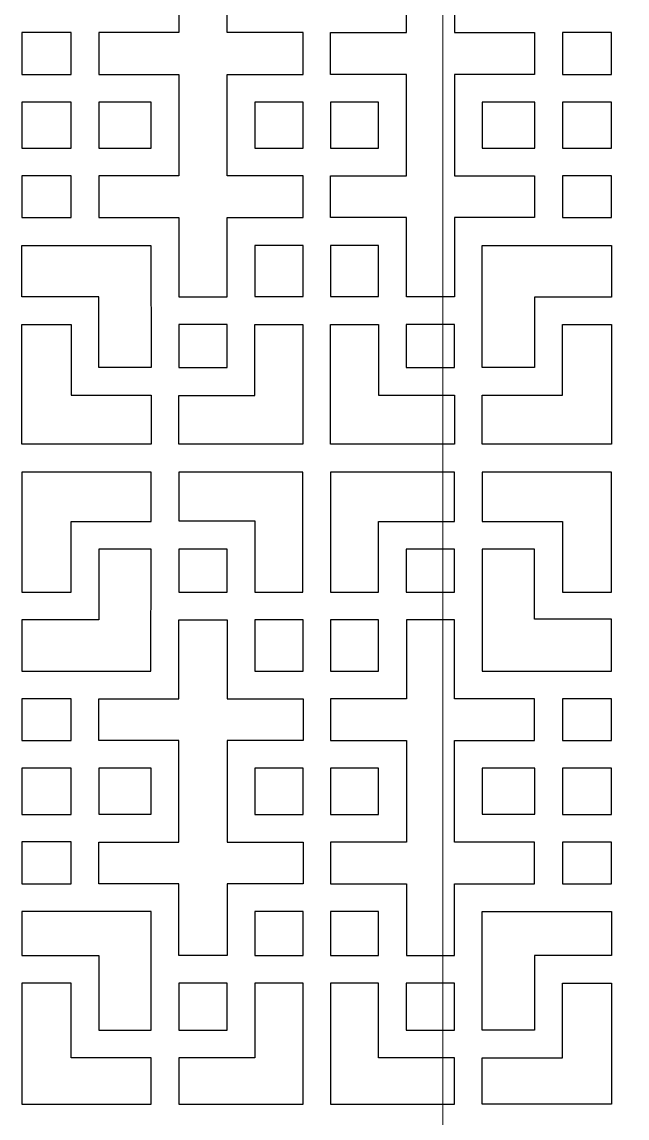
# Model space of a CAD drawing. Header units: centimetres. Extents: x -158 to 158, y -172 to 172.
# Drawn here: x -158.5 to -119.2, y -126.8 to -55.6 of the extents above; entities that cross this region are included whole.
import ezdxf

# ---------------------------------------------------------------- set-up
doc = ezdxf.new("R2010")
doc.units = ezdxf.units.CM
doc.header["$MEASUREMENT"] = 0
doc.layers.add('layer 1', color=7, linetype='Continuous')

msp = doc.modelspace()

# ---------------------------------------------------------------- linework, layer by layer
at = {"layer": 'layer 1', "color": 250, "lineweight": 9}
msp.add_lwpolyline([(-131.15161, -135.35592), (-27.25161, -135.35592), (-27.25161, 139.04408), (-131.15161, 139.04408), (-131.15161, -135.35592)], close=True, dxfattribs=at)
at = {"layer": 'layer 1', "color": 242}
for points in [[(-158.49504, -58.96294), (-155.29716, -58.96294), (-155.29716, -56.23658), (-158.49504, -56.23658), (-158.49504, -58.96294)], [(-123.38055, -58.9613), (-120.18055, -58.9613), (-120.18055, -56.23882), (-123.38055, -56.23882), (-123.38055, -58.9613)], [(-158.49555, -63.7538), (-155.29555, -63.7538), (-155.29555, -60.75882), (-158.49555, -60.75882), (-158.49555, -63.7538)], [(-153.50055, -63.7538), (-150.09305, -63.7538), (-150.09305, -60.76382), (-153.50055, -60.76382), (-153.50055, -63.7538)], [(-143.35805, -63.75631), (-140.22555, -63.75631), (-140.22555, -60.75881), (-143.35805, -60.75881), (-143.35805, -63.75631)], [(-138.44805, -63.75631), (-135.31805, -63.75631), (-135.31805, -60.75881), (-138.44805, -60.75881), (-138.44805, -63.75631)], [(-128.58305, -63.7538), (-125.17555, -63.7538), (-125.17555, -60.76382), (-128.58305, -60.76382), (-128.58305, -63.7538)], [(-123.38055, -63.7538), (-120.18055, -63.7538), (-120.18055, -60.75882), (-123.38055, -60.75882), (-123.38055, -63.7538)], [(-158.49555, -68.2688), (-155.29555, -68.2688), (-155.29555, -65.5538), (-158.49555, -65.5538), (-158.49555, -68.2688)], [(-123.38055, -68.2688), (-120.18055, -68.2688), (-120.18055, -65.5538), (-123.38055, -65.5538), (-123.38055, -68.2688)], [(-143.35805, -73.40131), (-140.22805, -73.40131), (-140.22805, -70.06881), (-143.35805, -70.06881), (-143.35805, -73.40131)], [(-138.44805, -73.40131), (-135.31805, -73.40131), (-135.31805, -70.06881), (-138.44805, -70.06881), (-138.44805, -73.40131)], [(-148.29055, -77.9938), (-145.15805, -77.9938), (-145.15805, -75.2038), (-148.29055, -75.2038), (-148.29055, -77.9938)], [(-133.51805, -77.9938), (-130.38555, -77.9938), (-130.38555, -75.2038), (-133.51805, -75.2038), (-133.51805, -77.9938)], [(-148.29055, -92.58966), (-145.15805, -92.58966), (-145.15805, -89.79966), (-148.29055, -89.79966), (-148.29055, -92.58966)], [(-133.51805, -92.58966), (-130.38555, -92.58966), (-130.38555, -89.79966), (-133.51805, -89.79966), (-133.51805, -92.58966)], [(-143.35805, -97.72465), (-140.22805, -97.72465), (-140.22805, -94.39215), (-143.35805, -94.39215), (-143.35805, -97.72465)], [(-138.44805, -97.72465), (-135.31805, -97.72465), (-135.31805, -94.39215), (-138.44805, -94.39215), (-138.44805, -97.72465)], [(-158.49555, -102.23966), (-155.29555, -102.23966), (-155.29555, -99.52466), (-158.49555, -99.52466), (-158.49555, -102.23966)], [(-123.38055, -102.23966), (-120.18055, -102.23966), (-120.18055, -99.52466), (-123.38055, -99.52466), (-123.38055, -102.23966)], [(-158.49555, -107.03464), (-155.29555, -107.03464), (-155.29555, -104.03966), (-158.49555, -104.03966), (-158.49555, -107.03464)], [(-153.50055, -107.02964), (-150.09305, -107.02964), (-150.09305, -104.03966), (-153.50055, -104.03966), (-153.50055, -107.02964)], [(-143.35805, -107.03465), (-140.22555, -107.03465), (-140.22555, -104.03715), (-143.35805, -104.03715), (-143.35805, -107.03465)], [(-138.44805, -107.03465), (-135.31805, -107.03465), (-135.31805, -104.03715), (-138.44805, -104.03715), (-138.44805, -107.03465)], [(-128.58305, -107.02964), (-125.17555, -107.02964), (-125.17555, -104.03966), (-128.58305, -104.03966), (-128.58305, -107.02964)], [(-123.38055, -107.03464), (-120.18055, -107.03464), (-120.18055, -104.03966), (-123.38055, -104.03966), (-123.38055, -107.03464)], [(-158.49504, -111.55688), (-155.29716, -111.55688), (-155.29716, -108.83052), (-158.49504, -108.83052), (-158.49504, -111.55688)], [(-123.38055, -111.55464), (-120.18055, -111.55464), (-120.18055, -108.83216), (-123.38055, -108.83216), (-123.38055, -111.55464)], [(-143.35805, -116.20966), (-140.22805, -116.20966), (-140.22805, -113.35216), (-143.35805, -113.35216), (-143.35805, -116.20966)], [(-138.44805, -116.20966), (-135.31555, -116.20966), (-135.31555, -113.35216), (-138.44805, -113.35216), (-138.44805, -116.20966)], [(-148.29055, -121.05716), (-145.15805, -121.05716), (-145.15805, -118.00966), (-148.29055, -118.00966), (-148.29055, -121.05716)], [(-133.51805, -121.05716), (-130.38555, -121.05716), (-130.38555, -118.00966), (-133.51805, -118.00966), (-133.51805, -121.05716)]]:
    msp.add_lwpolyline(points, close=True, dxfattribs=at)
for points, knots in [([(-148.29054, -65.5538), (-148.29054, -65.5538), (-148.29055, -58.95882), (-148.29055, -58.95882), (-148.29055, -58.95882), (-148.29055, -58.95882), (-153.49555, -58.95881), (-153.49555, -58.95881), (-153.49555, -58.95881), (-153.49555, -58.95881), (-153.49555, -56.23881), (-153.49555, -56.23881), (-153.49555, -56.23881), (-153.49555, -56.23881), (-148.29055, -56.23881), (-148.29055, -56.23881), (-148.29055, -56.23881), (-148.29055, -56.23881), (-148.29055, -51.5788), (-148.29055, -51.5788), (-148.29055, -51.5788), (-148.29055, -51.5788), (-145.16305, -51.5788), (-145.16305, -51.5788), (-145.16305, -51.5788), (-145.16305, -51.5788), (-145.16305, -56.24129), (-145.16305, -56.24129), (-145.16305, -56.24129), (-145.16305, -56.24129), (-140.22805, -56.23881), (-140.22805, -56.23881), (-140.22805, -56.23881), (-140.22805, -56.23881), (-140.22805, -58.95881), (-140.22805, -58.95881), (-140.22805, -58.95881), (-140.22805, -58.95881), (-145.16305, -58.95881), (-145.16305, -58.95881), (-145.16305, -58.95881), (-145.16305, -58.95881), (-145.16305, -65.55379), (-145.16305, -65.55379), (-145.16305, -65.55379), (-145.16305, -65.55379), (-140.22805, -65.5538), (-140.22805, -65.5538), (-140.22805, -65.5538), (-140.22805, -65.5538), (-140.22805, -68.26631), (-140.22805, -68.26631), (-140.22805, -68.26631), (-140.22805, -68.26631), (-145.16305, -68.2663), (-145.16305, -68.2663), (-145.16305, -68.2663), (-145.16305, -68.2663), (-145.16305, -73.40381), (-145.16305, -73.40381), (-145.16305, -73.40381), (-145.16305, -73.40381), (-148.29055, -73.40381), (-148.29055, -73.40381), (-148.29055, -73.40381), (-148.29055, -73.40381), (-148.29055, -68.26631), (-148.29055, -68.26631), (-148.29055, -68.26631), (-148.29055, -68.26631), (-153.49555, -68.26631), (-153.49555, -68.26631), (-153.49555, -68.26631), (-153.49555, -68.26631), (-153.49555, -65.5538), (-153.49555, -65.5538), (-153.49555, -65.5538), (-153.49555, -65.5538), (-148.29054, -65.5538), (-148.29054, -65.5538)], [0, 0, 0, 0, 0.04761905, 0.04761905, 0.04761905, 0.04761905, 0.0952381, 0.0952381, 0.0952381, 0.0952381, 0.14285714, 0.14285714, 0.14285714, 0.14285714, 0.19047619, 0.19047619, 0.19047619, 0.19047619, 0.23809524, 0.23809524, 0.23809524, 0.23809524, 0.28571429, 0.28571429, 0.28571429, 0.28571429, 0.33333333, 0.33333333, 0.33333333, 0.33333333, 0.38095238, 0.38095238, 0.38095238, 0.38095238, 0.42857143, 0.42857143, 0.42857143, 0.42857143, 0.47619048, 0.47619048, 0.47619048, 0.47619048, 0.52380952, 0.52380952, 0.52380952, 0.52380952, 0.57142857, 0.57142857, 0.57142857, 0.57142857, 0.61904762, 0.61904762, 0.61904762, 0.61904762, 0.66666667, 0.66666667, 0.66666667, 0.66666667, 0.71428571, 0.71428571, 0.71428571, 0.71428571, 0.76190476, 0.76190476, 0.76190476, 0.76190476, 0.80952381, 0.80952381, 0.80952381, 0.80952381, 0.85714286, 0.85714286, 0.85714286, 0.85714286, 0.9047619, 0.9047619, 0.9047619, 0.9047619, 1, 1, 1, 1]), ([(-133.50057, -58.95881), (-133.50057, -58.95881), (-133.51305, -65.55381), (-133.51305, -65.55381), (-133.51305, -65.55381), (-133.51305, -65.55381), (-138.44805, -65.5538), (-138.44805, -65.5538), (-138.44805, -65.5538), (-138.44805, -65.5538), (-138.44805, -68.26631), (-138.44805, -68.26631), (-138.44805, -68.26631), (-138.44805, -68.26631), (-133.50058, -68.26631), (-133.50058, -68.26631), (-133.50058, -68.26631), (-133.50058, -68.26631), (-133.51305, -73.40381), (-133.51305, -73.40381), (-133.51305, -73.40381), (-133.51305, -73.40381), (-130.38555, -73.40381), (-130.38555, -73.40381), (-130.38555, -73.40381), (-130.38555, -73.40381), (-130.38555, -68.26631), (-130.38555, -68.26631), (-130.38555, -68.26631), (-130.38555, -68.26631), (-125.18055, -68.26631), (-125.18055, -68.26631), (-125.18055, -68.26631), (-125.18055, -68.26631), (-125.18055, -65.5538), (-125.18055, -65.5538), (-125.18055, -65.5538), (-125.18055, -65.5538), (-130.38555, -65.55381), (-130.38555, -65.55381), (-130.38555, -65.55381), (-130.38555, -65.55381), (-130.38555, -58.9588), (-130.38555, -58.9588), (-130.38555, -58.9588), (-130.38555, -58.9588), (-125.18055, -58.95881), (-125.18055, -58.95881), (-125.18055, -58.95881), (-125.18055, -58.95881), (-125.18055, -56.23881), (-125.18055, -56.23881), (-125.18055, -56.23881), (-125.18055, -56.23881), (-130.38555, -56.2413), (-130.38555, -56.2413), (-130.38555, -56.2413), (-130.38555, -56.2413), (-130.38555, -51.5788), (-130.38555, -51.5788), (-130.38555, -51.5788), (-130.38555, -51.5788), (-133.51305, -51.5788), (-133.51305, -51.5788), (-133.51305, -51.5788), (-133.51305, -51.5788), (-133.50058, -56.23881), (-133.50058, -56.23881), (-133.50058, -56.23881), (-133.50058, -56.23881), (-138.44805, -56.23881), (-138.44805, -56.23881), (-138.44805, -56.23881), (-138.44805, -56.23881), (-138.44805, -58.95881), (-138.44805, -58.95881), (-138.44805, -58.95881), (-138.44805, -58.95881), (-133.50057, -58.95881), (-133.50057, -58.95881)], [0, 0, 0, 0, 0.04761905, 0.04761905, 0.04761905, 0.04761905, 0.0952381, 0.0952381, 0.0952381, 0.0952381, 0.14285714, 0.14285714, 0.14285714, 0.14285714, 0.19047619, 0.19047619, 0.19047619, 0.19047619, 0.23809524, 0.23809524, 0.23809524, 0.23809524, 0.28571429, 0.28571429, 0.28571429, 0.28571429, 0.33333333, 0.33333333, 0.33333333, 0.33333333, 0.38095238, 0.38095238, 0.38095238, 0.38095238, 0.42857143, 0.42857143, 0.42857143, 0.42857143, 0.47619048, 0.47619048, 0.47619048, 0.47619048, 0.52380952, 0.52380952, 0.52380952, 0.52380952, 0.57142857, 0.57142857, 0.57142857, 0.57142857, 0.61904762, 0.61904762, 0.61904762, 0.61904762, 0.66666667, 0.66666667, 0.66666667, 0.66666667, 0.71428571, 0.71428571, 0.71428571, 0.71428571, 0.76190476, 0.76190476, 0.76190476, 0.76190476, 0.80952381, 0.80952381, 0.80952381, 0.80952381, 0.85714286, 0.85714286, 0.85714286, 0.85714286, 0.9047619, 0.9047619, 0.9047619, 0.9047619, 1, 1, 1, 1]), ([(-150.10916, -70.06874), (-150.10916, -70.06874), (-158.49555, -70.06881), (-158.49555, -70.06881), (-158.49555, -70.06881), (-158.49555, -70.06881), (-158.49555, -73.40381), (-158.49555, -73.40381), (-158.49555, -73.40381), (-158.49555, -73.40381), (-153.49555, -73.40335), (-153.49555, -73.40335), (-153.49555, -73.40335), (-153.49555, -73.40335), (-153.49555, -77.9938), (-153.49555, -77.9938), (-153.49555, -77.9938), (-153.49555, -77.9938), (-150.09305, -77.9938), (-150.09305, -77.9938), (-150.09305, -77.9938), (-150.09305, -77.9938), (-150.10916, -70.06874), (-150.10916, -70.06874)], [0, 0, 0, 0, 0.14285714, 0.14285714, 0.14285714, 0.14285714, 0.28571429, 0.28571429, 0.28571429, 0.28571429, 0.42857143, 0.42857143, 0.42857143, 0.42857143, 0.57142857, 0.57142857, 0.57142857, 0.57142857, 0.71428571, 0.71428571, 0.71428571, 0.71428571, 1, 1, 1, 1]), ([(-128.58305, -70.06881), (-128.58305, -70.06881), (-128.58305, -77.9938), (-128.58305, -77.9938), (-128.58305, -77.9938), (-128.58305, -77.9938), (-125.17902, -77.9938), (-125.17902, -77.9938), (-125.17902, -77.9938), (-125.17902, -77.9938), (-125.18055, -73.43755), (-125.18055, -73.43755), (-125.18055, -73.43755), (-125.18055, -73.43755), (-120.18055, -73.43755), (-120.18055, -73.43755), (-120.18055, -73.43755), (-120.18055, -73.43755), (-120.18055, -70.06881), (-120.18055, -70.06881), (-120.18055, -70.06881), (-120.18055, -70.06881), (-128.58305, -70.06881), (-128.58305, -70.06881)], [0, 0, 0, 0, 0.14285714, 0.14285714, 0.14285714, 0.14285714, 0.28571429, 0.28571429, 0.28571429, 0.28571429, 0.42857143, 0.42857143, 0.42857143, 0.42857143, 0.57142857, 0.57142857, 0.57142857, 0.57142857, 0.71428571, 0.71428571, 0.71428571, 0.71428571, 1, 1, 1, 1]), ([(-155.29806, -79.7938), (-155.29806, -79.7938), (-155.29805, -75.2038), (-155.29805, -75.2038), (-155.29805, -75.2038), (-155.29805, -75.2038), (-158.49555, -75.2038), (-158.49555, -75.2038), (-158.49555, -75.2038), (-158.49555, -75.2038), (-158.49555, -82.9938), (-158.49555, -82.9938), (-158.49555, -82.9938), (-158.49555, -82.9938), (-150.09055, -82.9938), (-150.09055, -82.9938), (-150.09055, -82.9938), (-150.09055, -82.9938), (-150.09055, -79.7938), (-150.09055, -79.7938), (-150.09055, -79.7938), (-150.09055, -79.7938), (-155.29806, -79.7938), (-155.29806, -79.7938)], [0, 0, 0, 0, 0.14285714, 0.14285714, 0.14285714, 0.14285714, 0.28571429, 0.28571429, 0.28571429, 0.28571429, 0.42857143, 0.42857143, 0.42857143, 0.42857143, 0.57142857, 0.57142857, 0.57142857, 0.57142857, 0.71428571, 0.71428571, 0.71428571, 0.71428571, 1, 1, 1, 1]), ([(-143.35805, -79.81938), (-143.35805, -79.81938), (-148.29055, -79.81938), (-148.29055, -79.81938), (-148.29055, -79.81938), (-148.29055, -79.81938), (-148.29055, -82.9938), (-148.29055, -82.9938), (-148.29055, -82.9938), (-148.29055, -82.9938), (-140.23305, -82.9938), (-140.23305, -82.9938), (-140.23305, -82.9938), (-140.23305, -82.9938), (-140.23305, -75.2038), (-140.23305, -75.2038), (-140.23305, -75.2038), (-140.23305, -75.2038), (-143.35805, -75.2038), (-143.35805, -75.2038), (-143.35805, -75.2038), (-143.35805, -75.2038), (-143.35805, -79.81938), (-143.35805, -79.81938)], [0, 0, 0, 0, 0.14285714, 0.14285714, 0.14285714, 0.14285714, 0.28571429, 0.28571429, 0.28571429, 0.28571429, 0.42857143, 0.42857143, 0.42857143, 0.42857143, 0.57142857, 0.57142857, 0.57142857, 0.57142857, 0.71428571, 0.71428571, 0.71428571, 0.71428571, 1, 1, 1, 1]), ([(-130.38555, -82.9938), (-130.38555, -82.9938), (-130.38555, -79.7938), (-130.38555, -79.7938), (-130.38555, -79.7938), (-130.38555, -79.7938), (-135.31805, -79.79381), (-135.31805, -79.79381), (-135.31805, -79.79381), (-135.31805, -79.79381), (-135.31805, -75.2038), (-135.31805, -75.2038), (-135.31805, -75.2038), (-135.31805, -75.2038), (-138.44305, -75.2038), (-138.44305, -75.2038), (-138.44305, -75.2038), (-138.44305, -75.2038), (-138.44305, -82.9938), (-138.44305, -82.9938), (-138.44305, -82.9938), (-138.44305, -82.9938), (-130.38555, -82.9938), (-130.38555, -82.9938)], [0, 0, 0, 0, 0.14285714, 0.14285714, 0.14285714, 0.14285714, 0.28571429, 0.28571429, 0.28571429, 0.28571429, 0.42857143, 0.42857143, 0.42857143, 0.42857143, 0.57142857, 0.57142857, 0.57142857, 0.57142857, 0.71428571, 0.71428571, 0.71428571, 0.71428571, 1, 1, 1, 1]), ([(-120.18055, -82.9938), (-120.18055, -82.9938), (-120.18055, -75.2038), (-120.18055, -75.2038), (-120.18055, -75.2038), (-120.18055, -75.2038), (-123.37805, -75.2038), (-123.37805, -75.2038), (-123.37805, -75.2038), (-123.37805, -75.2038), (-123.37805, -79.7938), (-123.37805, -79.7938), (-123.37805, -79.7938), (-123.37805, -79.7938), (-128.58555, -79.7938), (-128.58555, -79.7938), (-128.58555, -79.7938), (-128.58555, -79.7938), (-128.58555, -82.9938), (-128.58555, -82.9938), (-128.58555, -82.9938), (-128.58555, -82.9938), (-120.18055, -82.9938), (-120.18055, -82.9938)], [0, 0, 0, 0, 0.14285714, 0.14285714, 0.14285714, 0.14285714, 0.28571429, 0.28571429, 0.28571429, 0.28571429, 0.42857143, 0.42857143, 0.42857143, 0.42857143, 0.57142857, 0.57142857, 0.57142857, 0.57142857, 0.71428571, 0.71428571, 0.71428571, 0.71428571, 1, 1, 1, 1]), ([(-155.29806, -87.99966), (-155.29806, -87.99966), (-155.29805, -92.58966), (-155.29805, -92.58966), (-155.29805, -92.58966), (-155.29805, -92.58966), (-158.49555, -92.58966), (-158.49555, -92.58966), (-158.49555, -92.58966), (-158.49555, -92.58966), (-158.49555, -84.79966), (-158.49555, -84.79966), (-158.49555, -84.79966), (-158.49555, -84.79966), (-150.09055, -84.79966), (-150.09055, -84.79966), (-150.09055, -84.79966), (-150.09055, -84.79966), (-150.09055, -87.99966), (-150.09055, -87.99966), (-150.09055, -87.99966), (-150.09055, -87.99966), (-155.29806, -87.99966), (-155.29806, -87.99966)], [0, 0, 0, 0, 0.14285714, 0.14285714, 0.14285714, 0.14285714, 0.28571429, 0.28571429, 0.28571429, 0.28571429, 0.42857143, 0.42857143, 0.42857143, 0.42857143, 0.57142857, 0.57142857, 0.57142857, 0.57142857, 0.71428571, 0.71428571, 0.71428571, 0.71428571, 1, 1, 1, 1]), ([(-143.35805, -87.97408), (-143.35805, -87.97408), (-148.29055, -87.97408), (-148.29055, -87.97408), (-148.29055, -87.97408), (-148.29055, -87.97408), (-148.29055, -84.79966), (-148.29055, -84.79966), (-148.29055, -84.79966), (-148.29055, -84.79966), (-140.23305, -84.79966), (-140.23305, -84.79966), (-140.23305, -84.79966), (-140.23305, -84.79966), (-140.23305, -92.58966), (-140.23305, -92.58966), (-140.23305, -92.58966), (-140.23305, -92.58966), (-143.35805, -92.58966), (-143.35805, -92.58966), (-143.35805, -92.58966), (-143.35805, -92.58966), (-143.35805, -87.97408), (-143.35805, -87.97408)], [0, 0, 0, 0, 0.14285714, 0.14285714, 0.14285714, 0.14285714, 0.28571429, 0.28571429, 0.28571429, 0.28571429, 0.42857143, 0.42857143, 0.42857143, 0.42857143, 0.57142857, 0.57142857, 0.57142857, 0.57142857, 0.71428571, 0.71428571, 0.71428571, 0.71428571, 1, 1, 1, 1]), ([(-130.38555, -84.79966), (-130.38555, -84.79966), (-130.38555, -87.99966), (-130.38555, -87.99966), (-130.38555, -87.99966), (-130.38555, -87.99966), (-135.31805, -87.99965), (-135.31805, -87.99965), (-135.31805, -87.99965), (-135.31805, -87.99965), (-135.31805, -92.58966), (-135.31805, -92.58966), (-135.31805, -92.58966), (-135.31805, -92.58966), (-138.44305, -92.58966), (-138.44305, -92.58966), (-138.44305, -92.58966), (-138.44305, -92.58966), (-138.44305, -84.79966), (-138.44305, -84.79966), (-138.44305, -84.79966), (-138.44305, -84.79966), (-130.38555, -84.79966), (-130.38555, -84.79966)], [0, 0, 0, 0, 0.14285714, 0.14285714, 0.14285714, 0.14285714, 0.28571429, 0.28571429, 0.28571429, 0.28571429, 0.42857143, 0.42857143, 0.42857143, 0.42857143, 0.57142857, 0.57142857, 0.57142857, 0.57142857, 0.71428571, 0.71428571, 0.71428571, 0.71428571, 1, 1, 1, 1]), ([(-120.18055, -84.79966), (-120.18055, -84.79966), (-120.18055, -92.58966), (-120.18055, -92.58966), (-120.18055, -92.58966), (-120.18055, -92.58966), (-123.37805, -92.58966), (-123.37805, -92.58966), (-123.37805, -92.58966), (-123.37805, -92.58966), (-123.37805, -87.99966), (-123.37805, -87.99966), (-123.37805, -87.99966), (-123.37805, -87.99966), (-128.58555, -87.99966), (-128.58555, -87.99966), (-128.58555, -87.99966), (-128.58555, -87.99966), (-128.58555, -84.79966), (-128.58555, -84.79966), (-128.58555, -84.79966), (-128.58555, -84.79966), (-120.18055, -84.79966), (-120.18055, -84.79966)], [0, 0, 0, 0, 0.14285714, 0.14285714, 0.14285714, 0.14285714, 0.28571429, 0.28571429, 0.28571429, 0.28571429, 0.42857143, 0.42857143, 0.42857143, 0.42857143, 0.57142857, 0.57142857, 0.57142857, 0.57142857, 0.71428571, 0.71428571, 0.71428571, 0.71428571, 1, 1, 1, 1]), ([(-150.10916, -97.72472), (-150.10916, -97.72472), (-158.49555, -97.72465), (-158.49555, -97.72465), (-158.49555, -97.72465), (-158.49555, -97.72465), (-158.49555, -94.38965), (-158.49555, -94.38965), (-158.49555, -94.38965), (-158.49555, -94.38965), (-153.49555, -94.39011), (-153.49555, -94.39011), (-153.49555, -94.39011), (-153.49555, -94.39011), (-153.49555, -89.79966), (-153.49555, -89.79966), (-153.49555, -89.79966), (-153.49555, -89.79966), (-150.09305, -89.79966), (-150.09305, -89.79966), (-150.09305, -89.79966), (-150.09305, -89.79966), (-150.10916, -97.72472), (-150.10916, -97.72472)], [0, 0, 0, 0, 0.14285714, 0.14285714, 0.14285714, 0.14285714, 0.28571429, 0.28571429, 0.28571429, 0.28571429, 0.42857143, 0.42857143, 0.42857143, 0.42857143, 0.57142857, 0.57142857, 0.57142857, 0.57142857, 0.71428571, 0.71428571, 0.71428571, 0.71428571, 1, 1, 1, 1]), ([(-128.58305, -97.72465), (-128.58305, -97.72465), (-128.58305, -89.79966), (-128.58305, -89.79966), (-128.58305, -89.79966), (-128.58305, -89.79966), (-125.17902, -89.79966), (-125.17902, -89.79966), (-125.17902, -89.79966), (-125.17902, -89.79966), (-125.18055, -94.35591), (-125.18055, -94.35591), (-125.18055, -94.35591), (-125.18055, -94.35591), (-120.18055, -94.35591), (-120.18055, -94.35591), (-120.18055, -94.35591), (-120.18055, -94.35591), (-120.18055, -97.72465), (-120.18055, -97.72465), (-120.18055, -97.72465), (-120.18055, -97.72465), (-128.58305, -97.72465), (-128.58305, -97.72465)], [0, 0, 0, 0, 0.14285714, 0.14285714, 0.14285714, 0.14285714, 0.28571429, 0.28571429, 0.28571429, 0.28571429, 0.42857143, 0.42857143, 0.42857143, 0.42857143, 0.57142857, 0.57142857, 0.57142857, 0.57142857, 0.71428571, 0.71428571, 0.71428571, 0.71428571, 1, 1, 1, 1]), ([(-148.29054, -102.23966), (-148.29054, -102.23966), (-148.29055, -108.83464), (-148.29055, -108.83464), (-148.29055, -108.83464), (-148.29055, -108.83464), (-153.49555, -108.83465), (-153.49555, -108.83465), (-153.49555, -108.83465), (-153.49555, -108.83465), (-153.49555, -111.55465), (-153.49555, -111.55465), (-153.49555, -111.55465), (-153.49555, -111.55465), (-148.29055, -111.55465), (-148.29055, -111.55465), (-148.29055, -111.55465), (-148.29055, -111.55465), (-148.29055, -116.21466), (-148.29055, -116.21466), (-148.29055, -116.21466), (-148.29055, -116.21466), (-145.16305, -116.21466), (-145.16305, -116.21466), (-145.16305, -116.21466), (-145.16305, -116.21466), (-145.16305, -111.55217), (-145.16305, -111.55217), (-145.16305, -111.55217), (-145.16305, -111.55217), (-140.22805, -111.55465), (-140.22805, -111.55465), (-140.22805, -111.55465), (-140.22805, -111.55465), (-140.22805, -108.83465), (-140.22805, -108.83465), (-140.22805, -108.83465), (-140.22805, -108.83465), (-145.16305, -108.83465), (-145.16305, -108.83465), (-145.16305, -108.83465), (-145.16305, -108.83465), (-145.16305, -102.23967), (-145.16305, -102.23967), (-145.16305, -102.23967), (-145.16305, -102.23967), (-140.22805, -102.23966), (-140.22805, -102.23966), (-140.22805, -102.23966), (-140.22805, -102.23966), (-140.22805, -99.52715), (-140.22805, -99.52715), (-140.22805, -99.52715), (-140.22805, -99.52715), (-145.16305, -99.52716), (-145.16305, -99.52716), (-145.16305, -99.52716), (-145.16305, -99.52716), (-145.16305, -94.38965), (-145.16305, -94.38965), (-145.16305, -94.38965), (-145.16305, -94.38965), (-148.29055, -94.38965), (-148.29055, -94.38965), (-148.29055, -94.38965), (-148.29055, -94.38965), (-148.29055, -99.52715), (-148.29055, -99.52715), (-148.29055, -99.52715), (-148.29055, -99.52715), (-153.49555, -99.52715), (-153.49555, -99.52715), (-153.49555, -99.52715), (-153.49555, -99.52715), (-153.49555, -102.23966), (-153.49555, -102.23966), (-153.49555, -102.23966), (-153.49555, -102.23966), (-148.29054, -102.23966), (-148.29054, -102.23966)], [0, 0, 0, 0, 0.04761905, 0.04761905, 0.04761905, 0.04761905, 0.0952381, 0.0952381, 0.0952381, 0.0952381, 0.14285714, 0.14285714, 0.14285714, 0.14285714, 0.19047619, 0.19047619, 0.19047619, 0.19047619, 0.23809524, 0.23809524, 0.23809524, 0.23809524, 0.28571429, 0.28571429, 0.28571429, 0.28571429, 0.33333333, 0.33333333, 0.33333333, 0.33333333, 0.38095238, 0.38095238, 0.38095238, 0.38095238, 0.42857143, 0.42857143, 0.42857143, 0.42857143, 0.47619048, 0.47619048, 0.47619048, 0.47619048, 0.52380952, 0.52380952, 0.52380952, 0.52380952, 0.57142857, 0.57142857, 0.57142857, 0.57142857, 0.61904762, 0.61904762, 0.61904762, 0.61904762, 0.66666667, 0.66666667, 0.66666667, 0.66666667, 0.71428571, 0.71428571, 0.71428571, 0.71428571, 0.76190476, 0.76190476, 0.76190476, 0.76190476, 0.80952381, 0.80952381, 0.80952381, 0.80952381, 0.85714286, 0.85714286, 0.85714286, 0.85714286, 0.9047619, 0.9047619, 0.9047619, 0.9047619, 1, 1, 1, 1]), ([(-133.50057, -108.83465), (-133.50057, -108.83465), (-133.51305, -102.23965), (-133.51305, -102.23965), (-133.51305, -102.23965), (-133.51305, -102.23965), (-138.44805, -102.23966), (-138.44805, -102.23966), (-138.44805, -102.23966), (-138.44805, -102.23966), (-138.44805, -99.52715), (-138.44805, -99.52715), (-138.44805, -99.52715), (-138.44805, -99.52715), (-133.50058, -99.52715), (-133.50058, -99.52715), (-133.50058, -99.52715), (-133.50058, -99.52715), (-133.51305, -94.38965), (-133.51305, -94.38965), (-133.51305, -94.38965), (-133.51305, -94.38965), (-130.38555, -94.38965), (-130.38555, -94.38965), (-130.38555, -94.38965), (-130.38555, -94.38965), (-130.38555, -99.52715), (-130.38555, -99.52715), (-130.38555, -99.52715), (-130.38555, -99.52715), (-125.18055, -99.52715), (-125.18055, -99.52715), (-125.18055, -99.52715), (-125.18055, -99.52715), (-125.18055, -102.23966), (-125.18055, -102.23966), (-125.18055, -102.23966), (-125.18055, -102.23966), (-130.38555, -102.23965), (-130.38555, -102.23965), (-130.38555, -102.23965), (-130.38555, -102.23965), (-130.38555, -108.83466), (-130.38555, -108.83466), (-130.38555, -108.83466), (-130.38555, -108.83466), (-125.18055, -108.83465), (-125.18055, -108.83465), (-125.18055, -108.83465), (-125.18055, -108.83465), (-125.18055, -111.55465), (-125.18055, -111.55465), (-125.18055, -111.55465), (-125.18055, -111.55465), (-130.38555, -111.55216), (-130.38555, -111.55216), (-130.38555, -111.55216), (-130.38555, -111.55216), (-130.38555, -116.21466), (-130.38555, -116.21466), (-130.38555, -116.21466), (-130.38555, -116.21466), (-133.51305, -116.21466), (-133.51305, -116.21466), (-133.51305, -116.21466), (-133.51305, -116.21466), (-133.50058, -111.55465), (-133.50058, -111.55465), (-133.50058, -111.55465), (-133.50058, -111.55465), (-138.44805, -111.55465), (-138.44805, -111.55465), (-138.44805, -111.55465), (-138.44805, -111.55465), (-138.44805, -108.83465), (-138.44805, -108.83465), (-138.44805, -108.83465), (-138.44805, -108.83465), (-133.50057, -108.83465), (-133.50057, -108.83465)], [0, 0, 0, 0, 0.04761905, 0.04761905, 0.04761905, 0.04761905, 0.0952381, 0.0952381, 0.0952381, 0.0952381, 0.14285714, 0.14285714, 0.14285714, 0.14285714, 0.19047619, 0.19047619, 0.19047619, 0.19047619, 0.23809524, 0.23809524, 0.23809524, 0.23809524, 0.28571429, 0.28571429, 0.28571429, 0.28571429, 0.33333333, 0.33333333, 0.33333333, 0.33333333, 0.38095238, 0.38095238, 0.38095238, 0.38095238, 0.42857143, 0.42857143, 0.42857143, 0.42857143, 0.47619048, 0.47619048, 0.47619048, 0.47619048, 0.52380952, 0.52380952, 0.52380952, 0.52380952, 0.57142857, 0.57142857, 0.57142857, 0.57142857, 0.61904762, 0.61904762, 0.61904762, 0.61904762, 0.66666667, 0.66666667, 0.66666667, 0.66666667, 0.71428571, 0.71428571, 0.71428571, 0.71428571, 0.76190476, 0.76190476, 0.76190476, 0.76190476, 0.80952381, 0.80952381, 0.80952381, 0.80952381, 0.85714286, 0.85714286, 0.85714286, 0.85714286, 0.9047619, 0.9047619, 0.9047619, 0.9047619, 1, 1, 1, 1]), ([(-153.49555, -116.20966), (-153.49555, -116.20966), (-158.49555, -116.21088), (-158.49555, -116.21088), (-158.49555, -116.21088), (-158.49555, -116.21088), (-158.49555, -113.35466), (-158.49555, -113.35466), (-158.49555, -113.35466), (-158.49555, -113.35466), (-150.09845, -113.35466), (-150.09845, -113.35466), (-150.09845, -113.35466), (-150.09845, -113.35466), (-150.09305, -121.05716), (-150.09305, -121.05716), (-150.09305, -121.05716), (-150.09305, -121.05716), (-153.49555, -121.05716), (-153.49555, -121.05716), (-153.49555, -121.05716), (-153.49555, -121.05716), (-153.49555, -116.20966), (-153.49555, -116.20966)], [0, 0, 0, 0, 0.14285714, 0.14285714, 0.14285714, 0.14285714, 0.28571429, 0.28571429, 0.28571429, 0.28571429, 0.42857143, 0.42857143, 0.42857143, 0.42857143, 0.57142857, 0.57142857, 0.57142857, 0.57142857, 0.71428571, 0.71428571, 0.71428571, 0.71428571, 1, 1, 1, 1]), ([(-125.18055, -116.20966), (-125.18055, -116.20966), (-120.18055, -116.21466), (-120.18055, -116.21466), (-120.18055, -116.21466), (-120.18055, -116.21466), (-120.18055, -113.35466), (-120.18055, -113.35466), (-120.18055, -113.35466), (-120.18055, -113.35466), (-128.58305, -113.35466), (-128.58305, -113.35466), (-128.58305, -113.35466), (-128.58305, -113.35466), (-128.58305, -121.05716), (-128.58305, -121.05716), (-128.58305, -121.05716), (-128.58305, -121.05716), (-125.18055, -121.05716), (-125.18055, -121.05716), (-125.18055, -121.05716), (-125.18055, -121.05716), (-125.18055, -116.20966), (-125.18055, -116.20966)], [0, 0, 0, 0, 0.14285714, 0.14285714, 0.14285714, 0.14285714, 0.28571429, 0.28571429, 0.28571429, 0.28571429, 0.42857143, 0.42857143, 0.42857143, 0.42857143, 0.57142857, 0.57142857, 0.57142857, 0.57142857, 0.71428571, 0.71428571, 0.71428571, 0.71428571, 1, 1, 1, 1]), ([(-158.49555, -118.01216), (-158.49555, -118.01216), (-155.29555, -118.01216), (-155.29555, -118.01216), (-155.29555, -118.01216), (-155.29555, -118.01216), (-155.29804, -122.85716), (-155.29804, -122.85716), (-155.29804, -122.85716), (-155.29804, -122.85716), (-150.09305, -122.85716), (-150.09305, -122.85716), (-150.09305, -122.85716), (-150.09305, -122.85716), (-150.09305, -125.86716), (-150.09305, -125.86716), (-150.09305, -125.86716), (-150.09305, -125.86716), (-158.49555, -125.86716), (-158.49555, -125.86716), (-158.49555, -125.86716), (-158.49555, -125.86716), (-158.49555, -118.01216), (-158.49555, -118.01216)], [0, 0, 0, 0, 0.14285714, 0.14285714, 0.14285714, 0.14285714, 0.28571429, 0.28571429, 0.28571429, 0.28571429, 0.42857143, 0.42857143, 0.42857143, 0.42857143, 0.57142857, 0.57142857, 0.57142857, 0.57142857, 0.71428571, 0.71428571, 0.71428571, 0.71428571, 1, 1, 1, 1]), ([(-143.35805, -122.85716), (-143.35805, -122.85716), (-143.35805, -118.01216), (-143.35805, -118.01216), (-143.35805, -118.01216), (-143.35805, -118.01216), (-140.22805, -118.01216), (-140.22805, -118.01216), (-140.22805, -118.01216), (-140.22805, -118.01216), (-140.22805, -125.86716), (-140.22805, -125.86716), (-140.22805, -125.86716), (-140.22805, -125.86716), (-148.29055, -125.86716), (-148.29055, -125.86716), (-148.29055, -125.86716), (-148.29055, -125.86716), (-148.29055, -122.85716), (-148.29055, -122.85716), (-148.29055, -122.85716), (-148.29055, -122.85716), (-143.35805, -122.85716), (-143.35805, -122.85716)], [0, 0, 0, 0, 0.14285714, 0.14285714, 0.14285714, 0.14285714, 0.28571429, 0.28571429, 0.28571429, 0.28571429, 0.42857143, 0.42857143, 0.42857143, 0.42857143, 0.57142857, 0.57142857, 0.57142857, 0.57142857, 0.71428571, 0.71428571, 0.71428571, 0.71428571, 1, 1, 1, 1]), ([(-138.44805, -125.86716), (-138.44805, -125.86716), (-138.44805, -118.01216), (-138.44805, -118.01216), (-138.44805, -118.01216), (-138.44805, -118.01216), (-135.31554, -118.01216), (-135.31554, -118.01216), (-135.31554, -118.01216), (-135.31554, -118.01216), (-135.31805, -122.85716), (-135.31805, -122.85716), (-135.31805, -122.85716), (-135.31805, -122.85716), (-130.38555, -122.85716), (-130.38555, -122.85716), (-130.38555, -122.85716), (-130.38555, -122.85716), (-130.38555, -125.86716), (-130.38555, -125.86716), (-130.38555, -125.86716), (-130.38555, -125.86716), (-138.44805, -125.86716), (-138.44805, -125.86716)], [0, 0, 0, 0, 0.14285714, 0.14285714, 0.14285714, 0.14285714, 0.28571429, 0.28571429, 0.28571429, 0.28571429, 0.42857143, 0.42857143, 0.42857143, 0.42857143, 0.57142857, 0.57142857, 0.57142857, 0.57142857, 0.71428571, 0.71428571, 0.71428571, 0.71428571, 1, 1, 1, 1]), ([(-120.18055, -125.86716), (-120.18055, -125.86716), (-120.18055, -118.01216), (-120.18055, -118.01216), (-120.18055, -118.01216), (-120.18055, -118.01216), (-123.38055, -118.01216), (-123.38055, -118.01216), (-123.38055, -118.01216), (-123.38055, -118.01216), (-123.37805, -122.85716), (-123.37805, -122.85716), (-123.37805, -122.85716), (-123.37805, -122.85716), (-128.58305, -122.85716), (-128.58305, -122.85716), (-128.58305, -122.85716), (-128.58305, -122.85716), (-128.58305, -125.86716), (-128.58305, -125.86716), (-128.58305, -125.86716), (-128.58305, -125.86716), (-120.18055, -125.86716), (-120.18055, -125.86716)], [0, 0, 0, 0, 0.14285714, 0.14285714, 0.14285714, 0.14285714, 0.28571429, 0.28571429, 0.28571429, 0.28571429, 0.42857143, 0.42857143, 0.42857143, 0.42857143, 0.57142857, 0.57142857, 0.57142857, 0.57142857, 0.71428571, 0.71428571, 0.71428571, 0.71428571, 1, 1, 1, 1])]:
    msp.add_open_spline(points, degree=3, knots=knots, dxfattribs=at)

doc.saveas('drawing.dxf')
